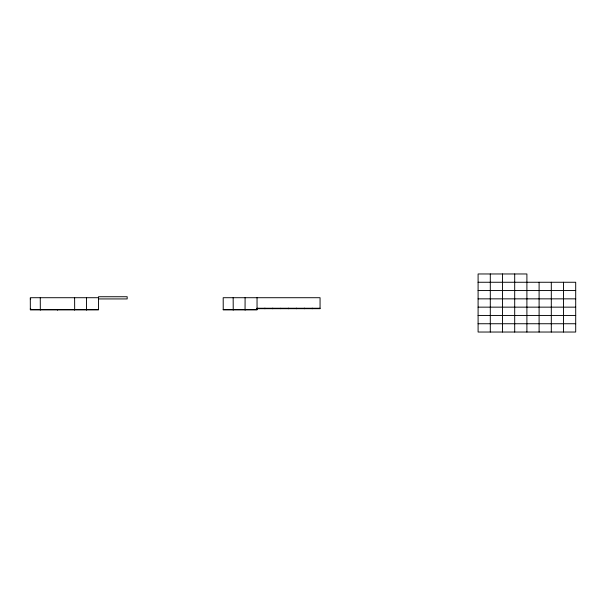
<?xml version="1.0" encoding="UTF-8"?>
<svg xmlns="http://www.w3.org/2000/svg" width="606" height="606" viewBox="0 0 606 606"><rect width="100%" height="100%" fill="white"/><g stroke="black" fill="none" stroke-linecap="round" stroke-linejoin="round"><path stroke-width="0.91" d="M478.096 282.26L575.7 282.26L575.7 332.035L478.096 332.035L478.096 273.965L526.902 273.965L526.902 332.035M478.096 290.554L575.7 290.554M98.49 297.713L30.3 297.713L30.345 309.908L98.445 309.908L98.49 296.735L127.169 296.735L127.169 298.932L98.49 298.932M478.096 298.849L575.7 298.849M30.3 298.932L30.739 298.932M478.096 307.151L575.7 307.151M257.042 308.249L320.059 308.249M257.042 308.689L320.059 308.689L320.059 297.713L223.19 297.713L223.235 309.908L256.989 309.908L256.989 309.469M30.3 308.742L30.739 308.742M256.603 308.742L257.042 308.742M30.3 309.469L98.49 309.469M223.19 309.469L257.042 309.469L257.042 297.713M478.096 315.446L575.7 315.446M478.096 323.74L575.7 323.74M563.497 282.26L563.497 332.035M551.301 282.26L551.301 332.035M539.098 282.26L539.098 332.035M514.699 273.965L514.699 332.035M502.495 273.965L502.495 332.035M490.299 273.965L490.299 332.035M312.226 308.249L312.226 308.689M312.135 308.249L312.135 308.689M304.356 308.249L304.356 308.689M304.257 308.249L304.257 308.689M296.478 308.249L296.478 308.689M296.379 308.249L296.379 308.689M288.6 308.249L288.6 308.689M288.501 308.249L288.501 308.689M280.722 308.249L280.623 308.689M272.844 308.249L272.844 308.689M272.745 308.249L272.745 308.689M264.966 308.249L264.966 308.689M264.867 308.249L264.867 308.689M245.165 309.469L245.165 309.908M245.097 297.713L245.051 309.908M233.159 297.713L233.227 309.908M233.113 309.469L233.113 309.908M86.613 309.469L86.613 309.908M86.552 297.713L86.507 309.908M74.614 297.713L74.674 309.908M74.561 309.469L74.561 309.908M57.494 309.469L57.494 309.908M57.396 309.469L57.396 309.908M40.269 297.713L40.322 309.908M40.223 309.469L40.223 309.908"/></g></svg>
